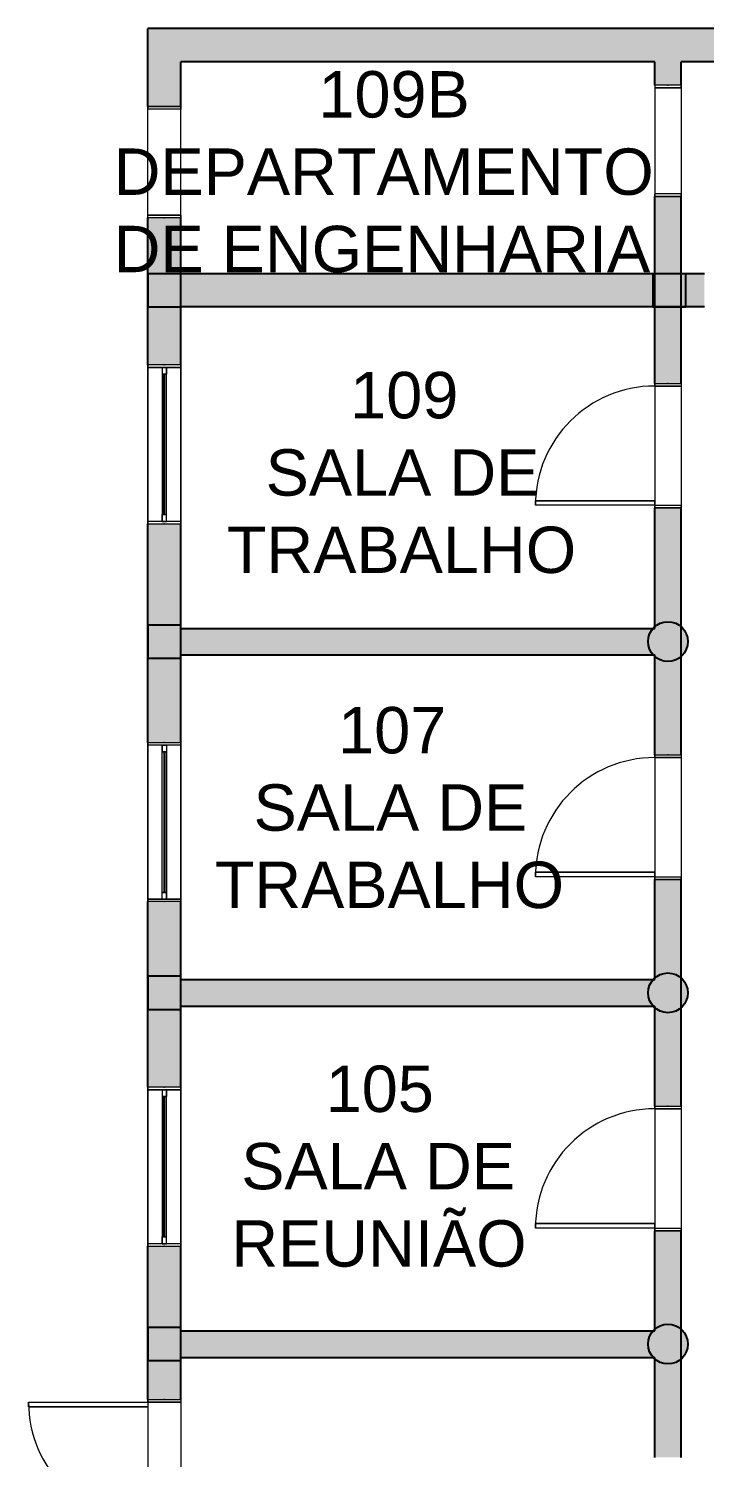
# Model space of a CAD drawing. Header units: metres. Extents: x 512 to 829, y -209 to 245.
# Drawn here: x 649.11 to 654.21, y -84.23 to -73.45 of the extents above; entities that cross this region are included whole.
import ezdxf

# ---------------------------------------------------------------- set-up
doc = ezdxf.new("R2010")
doc.units = ezdxf.units.M
doc.header["$LTSCALE"] = 0.508
doc.set_wipeout_variables(frame=1)
doc.header["$PDSIZE"] = -2
for name, color, linetype, lineweight in [('AMB-NOVOS', 10, 'Continuous', 15), ('None', 7, 'Continuous', 5), ('NãoImprimir', 7, 'Continuous', 5), ('Peitoris', 2, 'Continuous', 5), ('Telhado-Princ', 7, 'Continuous', 5)]:
    doc.layers.add(name, color=color, linetype=linetype, lineweight=lineweight)

# ---------------------------------------------------------------- blocks, each defined once
blk = doc.blocks.new('Grupo-5625')
at = {"layer": 'None', "color": 7, "linetype": 'Continuous', "lineweight": 5}
for p, q in [((-0.47, 0.1), (-0.47, -0.1)), ((0.47, 0.1), (0.47, -0.1))]:
    blk.add_line(p, q, dxfattribs=at)
blk = doc.blocks.new('Grupo-5626')
at = {"layer": 'None', "color": 7, "linetype": 'Continuous', "lineweight": 5}
for points in [[(-0.47, 0.1), (-0.45, 0.1), (-0.45, -0.1), (-0.47, -0.1)], [(0.45, 0.1), (0.47, 0.1), (0.47, -0.1), (0.45, -0.1)]]:
    blk.add_lwpolyline(points, close=True, dxfattribs=at)
blk = doc.blocks.new('Grupo-5627')
at = {"layer": 'None', "color": 7, "linetype": 'Continuous', "lineweight": 5}
for p, q in [((-0.47, 0.1), (-0.45, 0.1)), ((-0.45, 0.1), (-0.45, -0.1)), ((0.47, 0.1), (0.45, 0.1)), ((0.45, 0.1), (0.45, -0.1)), ((-0.47, -0.1), (-0.45, -0.1)), ((0.47, -0.1), (0.45, -0.1))]:
    blk.add_line(p, q, dxfattribs=at)
at = {"layer": 'None', "color": 7}
for name in ['Grupo-5625', 'Grupo-5626']:
    blk.add_blockref(name, (0, 0), dxfattribs=at)
blk = doc.blocks.new('Grupo-5628')
at = {"layer": 'None', "color": 7, "linetype": 'Continuous', "lineweight": 5}
blk.add_arc((-0.45, 0.1), 0.9, 0, 90, dxfattribs=at)
blk = doc.blocks.new('Grupo-5629')
at = {"layer": 'None', "color": 7, "linetype": 'Continuous', "lineweight": 5}
blk.add_lwpolyline([(-0.45, 0.1), (-0.45, 1), (-0.415, 1), (-0.415, 0.1)], close=True, dxfattribs=at)
blk = doc.blocks.new('Grupo-5630')
at = {"layer": 'None', "color": 7, "linetype": 'Continuous', "lineweight": 5}
for p, q in [((-0.45, 0.1), (-0.45, 1)), ((-0.45, 1), (-0.415, 1)), ((-0.415, 0.1), (-0.415, 1)), ((-0.45, 0.1), (-0.415, 0.1))]:
    blk.add_line(p, q, dxfattribs=at)
at = {"layer": 'None', "color": 7}
blk.add_blockref('Grupo-5629', (0, 0), dxfattribs=at)
blk = doc.blocks.new('Grupo-5631')
at = {"layer": 'Peitoris', "color": 7}
blk.add_blockref('Grupo-5630', (0, 0), dxfattribs=at)
blk = doc.blocks.new('Grupo-5632')
at = {"layer": 'None', "color": 7, "linetype": 'Continuous', "lineweight": 5}
for p, q in [((0.47, 0.1), (-0.47, 0.1)), ((0.47, -0.1), (-0.47, -0.1))]:
    blk.add_line(p, q, dxfattribs=at)
blk = doc.blocks.new('Door (2D)-197')
at = {"layer": 'NãoImprimir', "color": 7, "linetype": 'Continuous', "lineweight": 5}
for p in [(-0.47, 0), (0.47, 0)]:
    blk.add_point(p, dxfattribs=at)
at = {"layer": 'None', "color": 7}
for name in ['Grupo-5631', 'Grupo-5627']:
    blk.add_blockref(name, (0, 0), dxfattribs=at)
at = {"layer": 'Peitoris', "color": 7}
blk.add_blockref('Grupo-5628', (0, 0), dxfattribs=at)
at = {"layer": 'Telhado-Princ', "color": 7}
blk.add_blockref('Grupo-5632', (0, 0), dxfattribs=at)
blk = doc.blocks.new('Grupo-5633')
at = {"layer": 'None', "color": 7, "linetype": 'Continuous', "lineweight": 5}
for p, q in [((-0.47, 0.1), (-0.47, -0.1)), ((0.47, 0.1), (0.47, -0.1))]:
    blk.add_line(p, q, dxfattribs=at)
blk = doc.blocks.new('Grupo-5634')
at = {"layer": 'None', "color": 7, "linetype": 'Continuous', "lineweight": 5}
for points in [[(-0.47, 0.1), (-0.45, 0.1), (-0.45, -0.1), (-0.47, -0.1)], [(0.45, 0.1), (0.47, 0.1), (0.47, -0.1), (0.45, -0.1)]]:
    blk.add_lwpolyline(points, close=True, dxfattribs=at)
blk = doc.blocks.new('Grupo-5635')
at = {"layer": 'None', "color": 7, "linetype": 'Continuous', "lineweight": 5}
for p, q in [((-0.47, 0.1), (-0.45, 0.1)), ((-0.45, 0.1), (-0.45, -0.1)), ((0.47, 0.1), (0.45, 0.1)), ((0.45, 0.1), (0.45, -0.1)), ((-0.47, -0.1), (-0.45, -0.1)), ((0.47, -0.1), (0.45, -0.1))]:
    blk.add_line(p, q, dxfattribs=at)
at = {"layer": 'None', "color": 7}
for name in ['Grupo-5633', 'Grupo-5634']:
    blk.add_blockref(name, (0, 0), dxfattribs=at)
blk = doc.blocks.new('Grupo-5636')
at = {"layer": 'None', "color": 7, "linetype": 'Continuous', "lineweight": 5}
blk.add_arc((-0.45, 0.1), 0.9, 0, 90, dxfattribs=at)
blk = doc.blocks.new('Grupo-5637')
at = {"layer": 'None', "color": 7, "linetype": 'Continuous', "lineweight": 5}
blk.add_lwpolyline([(-0.45, 0.1), (-0.45, 1), (-0.415, 1), (-0.415, 0.1)], close=True, dxfattribs=at)
blk = doc.blocks.new('Grupo-5638')
at = {"layer": 'None', "color": 7, "linetype": 'Continuous', "lineweight": 5}
for p, q in [((-0.45, 0.1), (-0.45, 1)), ((-0.45, 1), (-0.415, 1)), ((-0.415, 0.1), (-0.415, 1)), ((-0.45, 0.1), (-0.415, 0.1))]:
    blk.add_line(p, q, dxfattribs=at)
at = {"layer": 'None', "color": 7}
blk.add_blockref('Grupo-5637', (0, 0), dxfattribs=at)
blk = doc.blocks.new('Grupo-5639')
at = {"layer": 'Peitoris', "color": 7}
blk.add_blockref('Grupo-5638', (0, 0), dxfattribs=at)
blk = doc.blocks.new('Grupo-5640')
at = {"layer": 'None', "color": 7, "linetype": 'Continuous', "lineweight": 5}
for p, q in [((0.47, 0.1), (-0.47, 0.1)), ((0.47, -0.1), (-0.47, -0.1))]:
    blk.add_line(p, q, dxfattribs=at)
blk = doc.blocks.new('Door (2D)-198')
at = {"layer": 'NãoImprimir', "color": 7, "linetype": 'Continuous', "lineweight": 5}
for p in [(-0.47, 0), (0.47, 0)]:
    blk.add_point(p, dxfattribs=at)
at = {"layer": 'None', "color": 7}
for name in ['Grupo-5639', 'Grupo-5635']:
    blk.add_blockref(name, (0, 0), dxfattribs=at)
at = {"layer": 'Peitoris', "color": 7}
blk.add_blockref('Grupo-5636', (0, 0), dxfattribs=at)
at = {"layer": 'Telhado-Princ', "color": 7}
blk.add_blockref('Grupo-5640', (0, 0), dxfattribs=at)
blk = doc.blocks.new('Grupo-5657')
at = {"layer": 'None', "color": 7, "linetype": 'Continuous', "lineweight": 5}
for p, q in [((-0.42, 0.1), (-0.42, -0.1)), ((0.42, 0.1), (0.42, -0.1))]:
    blk.add_line(p, q, dxfattribs=at)
blk = doc.blocks.new('Grupo-5658')
at = {"layer": 'None', "color": 7, "linetype": 'Continuous', "lineweight": 5}
for points in [[(-0.42, 0.1), (-0.4, 0.1), (-0.4, -0.1), (-0.42, -0.1)], [(0.4, 0.1), (0.42, 0.1), (0.42, -0.1), (0.4, -0.1)]]:
    blk.add_lwpolyline(points, close=True, dxfattribs=at)
blk = doc.blocks.new('Grupo-5659')
at = {"layer": 'None', "color": 7, "linetype": 'Continuous', "lineweight": 5}
for p, q in [((-0.42, 0.1), (-0.4, 0.1)), ((-0.4, 0.1), (-0.4, -0.1)), ((0.42, 0.1), (0.4, 0.1)), ((0.4, 0.1), (0.4, -0.1)), ((-0.42, -0.1), (-0.4, -0.1)), ((0.42, -0.1), (0.4, -0.1))]:
    blk.add_line(p, q, dxfattribs=at)
at = {"layer": 'None', "color": 7}
for name in ['Grupo-5657', 'Grupo-5658']:
    blk.add_blockref(name, (0, 0), dxfattribs=at)
blk = doc.blocks.new('Grupo-5660')
at = {"layer": 'None', "color": 7, "linetype": 'Continuous', "lineweight": 5}
for p, q in [((0.42, 0.1), (-0.42, 0.1)), ((0.42, -0.1), (-0.42, -0.1))]:
    blk.add_line(p, q, dxfattribs=at)
blk = doc.blocks.new('Door (2D)-201')
at = {"layer": 'NãoImprimir', "color": 7, "linetype": 'Continuous', "lineweight": 5}
for p in [(-0.42, 0), (0.42, 0)]:
    blk.add_point(p, dxfattribs=at)
at = {"layer": 'None', "color": 7}
blk.add_blockref('Grupo-5659', (0, 0), dxfattribs=at)
at = {"layer": 'Telhado-Princ', "color": 7}
blk.add_blockref('Grupo-5660', (0, 0), dxfattribs=at)
blk = doc.blocks.new('Grupo-5661')
at = {"layer": 'None', "color": 7, "linetype": 'Continuous', "lineweight": 5}
for p, q in [((-0.47, 0.1), (-0.47, -0.1)), ((0.47, 0.1), (0.47, -0.1))]:
    blk.add_line(p, q, dxfattribs=at)
blk = doc.blocks.new('Grupo-5662')
at = {"layer": 'None', "color": 7, "linetype": 'Continuous', "lineweight": 5}
for points in [[(-0.47, 0.1), (-0.45, 0.1), (-0.45, -0.1), (-0.47, -0.1)], [(0.45, 0.1), (0.47, 0.1), (0.47, -0.1), (0.45, -0.1)]]:
    blk.add_lwpolyline(points, close=True, dxfattribs=at)
blk = doc.blocks.new('Grupo-5663')
at = {"layer": 'None', "color": 7, "linetype": 'Continuous', "lineweight": 5}
for p, q in [((-0.47, 0.1), (-0.45, 0.1)), ((-0.45, 0.1), (-0.45, -0.1)), ((0.47, 0.1), (0.45, 0.1)), ((0.45, 0.1), (0.45, -0.1)), ((-0.47, -0.1), (-0.45, -0.1)), ((0.47, -0.1), (0.45, -0.1))]:
    blk.add_line(p, q, dxfattribs=at)
at = {"layer": 'None', "color": 7}
for name in ['Grupo-5661', 'Grupo-5662']:
    blk.add_blockref(name, (0, 0), dxfattribs=at)
blk = doc.blocks.new('Grupo-5664')
at = {"layer": 'None', "color": 7, "linetype": 'Continuous', "lineweight": 5}
blk.add_arc((-0.45, 0.1), 0.9, 0, 90, dxfattribs=at)
blk = doc.blocks.new('Grupo-5665')
at = {"layer": 'None', "color": 7, "linetype": 'Continuous', "lineweight": 5}
blk.add_lwpolyline([(-0.45, 0.1), (-0.45, 1), (-0.415, 1), (-0.415, 0.1)], close=True, dxfattribs=at)
blk = doc.blocks.new('Grupo-5666')
at = {"layer": 'None', "color": 7, "linetype": 'Continuous', "lineweight": 5}
for p, q in [((-0.45, 0.1), (-0.45, 1)), ((-0.45, 1), (-0.415, 1)), ((-0.415, 0.1), (-0.415, 1)), ((-0.45, 0.1), (-0.415, 0.1))]:
    blk.add_line(p, q, dxfattribs=at)
at = {"layer": 'None', "color": 7}
blk.add_blockref('Grupo-5665', (0, 0), dxfattribs=at)
blk = doc.blocks.new('Grupo-5667')
at = {"layer": 'Peitoris', "color": 7}
blk.add_blockref('Grupo-5666', (0, 0), dxfattribs=at)
blk = doc.blocks.new('Grupo-5668')
at = {"layer": 'None', "color": 7, "linetype": 'Continuous', "lineweight": 5}
for p, q in [((0.47, 0.1), (-0.47, 0.1)), ((0.47, -0.1), (-0.47, -0.1))]:
    blk.add_line(p, q, dxfattribs=at)
blk = doc.blocks.new('Door (2D)-202')
at = {"layer": 'NãoImprimir', "color": 7, "linetype": 'Continuous', "lineweight": 5}
for p in [(-0.47, 0), (0.47, 0)]:
    blk.add_point(p, dxfattribs=at)
at = {"layer": 'None', "color": 7}
for name in ['Grupo-5667', 'Grupo-5663']:
    blk.add_blockref(name, (0, 0), dxfattribs=at)
at = {"layer": 'Peitoris', "color": 7}
blk.add_blockref('Grupo-5664', (0, 0), dxfattribs=at)
at = {"layer": 'Telhado-Princ', "color": 7}
blk.add_blockref('Grupo-5668', (0, 0), dxfattribs=at)
blk = doc.blocks.new('Grupo-5845')
at = {"layer": 'None', "color": 7, "linetype": 'Continuous', "lineweight": 5}
for points in [[(-0.6, 0.125), (-0.58095, 0.125), (-0.58095, -0.125), (-0.6, -0.125)], [(0.58095, 0.125), (0.6, 0.125), (0.6, -0.125), (0.58095, -0.125)]]:
    blk.add_lwpolyline(points, close=True, dxfattribs=at)
blk = doc.blocks.new('Grupo-5846')
at = {"layer": 'None', "color": 7, "linetype": 'Continuous', "lineweight": 5}
for p, q in [((-0.6, 0.125), (-0.58095, 0.125)), ((-0.58095, 0.125), (-0.58095, -0.125)), ((0.6, 0.125), (0.58095, 0.125)), ((0.58095, 0.125), (0.58095, -0.125)), ((-0.6, -0.125), (-0.58095, -0.125)), ((0.6, -0.125), (0.58095, -0.125))]:
    blk.add_line(p, q, dxfattribs=at)
at = {"layer": 'None', "color": 7}
blk.add_blockref('Grupo-5845', (0, 0), dxfattribs=at)
blk = doc.blocks.new('Grupo-5847')
at = {"layer": 'None', "color": 7, "linetype": 'Continuous', "lineweight": 5}
for p, q in [((-0.581, 0.017), (-0.581, -0.017)), ((0.581, 0.017), (0.581, -0.017))]:
    blk.add_line(p, q, dxfattribs=at)
blk = doc.blocks.new('Grupo-5848')
at = {"layer": 'None', "color": 7, "linetype": 'Continuous', "lineweight": 5}
for points in [[(-0.581, 0.017), (-0.53, 0.017), (-0.53, -0.017), (-0.581, -0.017)], [(0.53, 0.017), (0.581, 0.017), (0.581, -0.017), (0.53, -0.017)]]:
    blk.add_lwpolyline(points, close=True, dxfattribs=at)
blk = doc.blocks.new('Grupo-5849')
at = {"layer": 'None', "color": 7, "linetype": 'Continuous', "lineweight": 5}
for p, q in [((-0.581, 0.017), (-0.53, 0.017)), ((-0.53, 0.017), (-0.53, -0.017)), ((0.581, 0.017), (0.53, 0.017)), ((0.53, 0.017), (0.53, -0.017)), ((-0.581, -0.017), (-0.53, -0.017)), ((0.581, -0.017), (0.53, -0.017))]:
    blk.add_line(p, q, dxfattribs=at)
blk.add_lwpolyline([(-0.53, 0.017), (0.53, 0.017), (0.53, -0.017), (-0.53, -0.017)], close=True, dxfattribs=at)
at = {"layer": 'None', "color": 7}
for name in ['Grupo-5847', 'Grupo-5848']:
    blk.add_blockref(name, (0, 0), dxfattribs=at)
blk = doc.blocks.new('Grupo-5851')
at = {"layer": 'None', "color": 7, "linetype": 'Continuous', "lineweight": 25}
for p, q in [((-0.53015, 0.000635), (0.53015, 0.000635)), ((-0.53015, -0.000635), (0.53015, -0.000635))]:
    blk.add_line(p, q, dxfattribs=at)
blk = doc.blocks.new('Grupo-5852')
at = {"layer": 'None', "color": 7, "linetype": 'Continuous', "lineweight": 20}
for p, q in [((0.6, 0.125), (-0.6, 0.125)), ((0.6, -0.125), (-0.6, -0.125))]:
    blk.add_line(p, q, dxfattribs=at)
blk = doc.blocks.new('Window (2D)-481')
at = {"color": 7, "linetype": 'Continuous', "lineweight": 5}
blk.add_wipeout([(-0.6, 0.125), (0.6, 0.125), (0.6, -0.125), (-0.6, -0.125)], dxfattribs=at).dxf.layer = 'None'
at = {"layer": 'None', "color": 7, "linetype": 'Continuous', "lineweight": 5}
for p, q in [((-0.6, 0.125), (0.6, 0.125)), ((-0.6, -0.125), (0.6, -0.125))]:
    blk.add_line(p, q, dxfattribs=at)
at = {"layer": 'NãoImprimir', "linetype": 'Continuous'}
for p in [(-0.6, 0), (0.6, 0)]:
    blk.add_point(p, dxfattribs=at)
at = {"layer": 'None', "color": 7}
blk.add_blockref('Grupo-5846', (0, 0), dxfattribs=at)
at = {"layer": 'Peitoris'}
for name in ['Grupo-5849', 'Grupo-5851']:
    blk.add_blockref(name, (0, 0), dxfattribs=at)
at = {"layer": 'Telhado-Princ'}
blk.add_blockref('Grupo-5852', (0, 0), dxfattribs=at)
blk = doc.blocks.new('Grupo-5853')
at = {"layer": 'None', "color": 7, "linetype": 'Continuous', "lineweight": 5}
for points in [[(-0.6, 0.125), (-0.58095, 0.125), (-0.58095, -0.125), (-0.6, -0.125)], [(0.58095, 0.125), (0.6, 0.125), (0.6, -0.125), (0.58095, -0.125)]]:
    blk.add_lwpolyline(points, close=True, dxfattribs=at)
blk = doc.blocks.new('Grupo-5854')
at = {"layer": 'None', "color": 7, "linetype": 'Continuous', "lineweight": 5}
for p, q in [((-0.6, 0.125), (-0.58095, 0.125)), ((-0.58095, 0.125), (-0.58095, -0.125)), ((0.6, 0.125), (0.58095, 0.125)), ((0.58095, 0.125), (0.58095, -0.125)), ((-0.6, -0.125), (-0.58095, -0.125)), ((0.6, -0.125), (0.58095, -0.125))]:
    blk.add_line(p, q, dxfattribs=at)
at = {"layer": 'None', "color": 7}
blk.add_blockref('Grupo-5853', (0, 0), dxfattribs=at)
blk = doc.blocks.new('Grupo-5855')
at = {"layer": 'None', "color": 7, "linetype": 'Continuous', "lineweight": 5}
for p, q in [((-0.581, 0.017), (-0.581, -0.017)), ((0.581, 0.017), (0.581, -0.017))]:
    blk.add_line(p, q, dxfattribs=at)
blk = doc.blocks.new('Grupo-5856')
at = {"layer": 'None', "color": 7, "linetype": 'Continuous', "lineweight": 5}
for points in [[(-0.581, 0.017), (-0.53, 0.017), (-0.53, -0.017), (-0.581, -0.017)], [(0.53, 0.017), (0.581, 0.017), (0.581, -0.017), (0.53, -0.017)]]:
    blk.add_lwpolyline(points, close=True, dxfattribs=at)
blk = doc.blocks.new('Grupo-5857')
at = {"layer": 'None', "color": 7, "linetype": 'Continuous', "lineweight": 5}
for p, q in [((-0.581, 0.017), (-0.53, 0.017)), ((-0.53, 0.017), (-0.53, -0.017)), ((0.581, 0.017), (0.53, 0.017)), ((0.53, 0.017), (0.53, -0.017)), ((-0.581, -0.017), (-0.53, -0.017)), ((0.581, -0.017), (0.53, -0.017))]:
    blk.add_line(p, q, dxfattribs=at)
blk.add_lwpolyline([(-0.53, 0.017), (0.53, 0.017), (0.53, -0.017), (-0.53, -0.017)], close=True, dxfattribs=at)
at = {"layer": 'None', "color": 7}
for name in ['Grupo-5855', 'Grupo-5856']:
    blk.add_blockref(name, (0, 0), dxfattribs=at)
blk = doc.blocks.new('Grupo-5859')
at = {"layer": 'None', "color": 7, "linetype": 'Continuous', "lineweight": 25}
for p, q in [((-0.53015, 0.000635), (0.53015, 0.000635)), ((-0.53015, -0.000635), (0.53015, -0.000635))]:
    blk.add_line(p, q, dxfattribs=at)
blk = doc.blocks.new('Grupo-5860')
at = {"layer": 'None', "color": 7, "linetype": 'Continuous', "lineweight": 20}
for p, q in [((0.6, 0.125), (-0.6, 0.125)), ((0.6, -0.125), (-0.6, -0.125))]:
    blk.add_line(p, q, dxfattribs=at)
blk = doc.blocks.new('Window (2D)-482')
at = {"color": 7, "linetype": 'Continuous', "lineweight": 5}
blk.add_wipeout([(-0.6, 0.125), (0.6, 0.125), (0.6, -0.125), (-0.6, -0.125)], dxfattribs=at).dxf.layer = 'None'
at = {"layer": 'None', "color": 7, "linetype": 'Continuous', "lineweight": 5}
for p, q in [((-0.6, 0.125), (0.6, 0.125)), ((-0.6, -0.125), (0.6, -0.125))]:
    blk.add_line(p, q, dxfattribs=at)
at = {"layer": 'NãoImprimir', "linetype": 'Continuous'}
for p in [(-0.6, 0), (0.6, 0)]:
    blk.add_point(p, dxfattribs=at)
at = {"layer": 'None', "color": 7}
blk.add_blockref('Grupo-5854', (0, 0), dxfattribs=at)
at = {"layer": 'Peitoris'}
for name in ['Grupo-5857', 'Grupo-5859']:
    blk.add_blockref(name, (0, 0), dxfattribs=at)
at = {"layer": 'Telhado-Princ'}
blk.add_blockref('Grupo-5860', (0, 0), dxfattribs=at)
blk = doc.blocks.new('Grupo-5861')
at = {"layer": 'None', "color": 7, "linetype": 'Continuous', "lineweight": 5}
for points in [[(-0.6, 0.125), (-0.58095, 0.125), (-0.58095, -0.125), (-0.6, -0.125)], [(0.58095, 0.125), (0.6, 0.125), (0.6, -0.125), (0.58095, -0.125)]]:
    blk.add_lwpolyline(points, close=True, dxfattribs=at)
blk = doc.blocks.new('Grupo-5862')
at = {"layer": 'None', "color": 7, "linetype": 'Continuous', "lineweight": 5}
for p, q in [((-0.6, 0.125), (-0.58095, 0.125)), ((-0.58095, 0.125), (-0.58095, -0.125)), ((0.6, 0.125), (0.58095, 0.125)), ((0.58095, 0.125), (0.58095, -0.125)), ((-0.6, -0.125), (-0.58095, -0.125)), ((0.6, -0.125), (0.58095, -0.125))]:
    blk.add_line(p, q, dxfattribs=at)
at = {"layer": 'None', "color": 7}
blk.add_blockref('Grupo-5861', (0, 0), dxfattribs=at)
blk = doc.blocks.new('Grupo-5863')
at = {"layer": 'None', "color": 7, "linetype": 'Continuous', "lineweight": 5}
for p, q in [((-0.581, 0.017), (-0.581, -0.017)), ((0.581, 0.017), (0.581, -0.017))]:
    blk.add_line(p, q, dxfattribs=at)
blk = doc.blocks.new('Grupo-5864')
at = {"layer": 'None', "color": 7, "linetype": 'Continuous', "lineweight": 5}
for points in [[(-0.581, 0.017), (-0.53, 0.017), (-0.53, -0.017), (-0.581, -0.017)], [(0.53, 0.017), (0.581, 0.017), (0.581, -0.017), (0.53, -0.017)]]:
    blk.add_lwpolyline(points, close=True, dxfattribs=at)
blk = doc.blocks.new('Grupo-5865')
at = {"layer": 'None', "color": 7, "linetype": 'Continuous', "lineweight": 5}
for p, q in [((-0.581, 0.017), (-0.53, 0.017)), ((-0.53, 0.017), (-0.53, -0.017)), ((0.581, 0.017), (0.53, 0.017)), ((0.53, 0.017), (0.53, -0.017)), ((-0.581, -0.017), (-0.53, -0.017)), ((0.581, -0.017), (0.53, -0.017))]:
    blk.add_line(p, q, dxfattribs=at)
blk.add_lwpolyline([(-0.53, 0.017), (0.53, 0.017), (0.53, -0.017), (-0.53, -0.017)], close=True, dxfattribs=at)
at = {"layer": 'None', "color": 7}
for name in ['Grupo-5863', 'Grupo-5864']:
    blk.add_blockref(name, (0, 0), dxfattribs=at)
blk = doc.blocks.new('Grupo-5867')
at = {"layer": 'None', "color": 7, "linetype": 'Continuous', "lineweight": 25}
for p, q in [((-0.53015, 0.000635), (0.53015, 0.000635)), ((-0.53015, -0.000635), (0.53015, -0.000635))]:
    blk.add_line(p, q, dxfattribs=at)
blk = doc.blocks.new('Grupo-5868')
at = {"layer": 'None', "color": 7, "linetype": 'Continuous', "lineweight": 20}
for p, q in [((0.6, 0.125), (-0.6, 0.125)), ((0.6, -0.125), (-0.6, -0.125))]:
    blk.add_line(p, q, dxfattribs=at)
blk = doc.blocks.new('Window (2D)-483')
at = {"color": 7, "linetype": 'Continuous', "lineweight": 5}
blk.add_wipeout([(-0.6, 0.125), (0.6, 0.125), (0.6, -0.125), (-0.6, -0.125)], dxfattribs=at).dxf.layer = 'None'
at = {"layer": 'None', "color": 7, "linetype": 'Continuous', "lineweight": 5}
for p, q in [((-0.6, 0.125), (0.6, 0.125)), ((-0.6, -0.125), (0.6, -0.125))]:
    blk.add_line(p, q, dxfattribs=at)
at = {"layer": 'NãoImprimir', "linetype": 'Continuous'}
for p in [(-0.6, 0), (0.6, 0)]:
    blk.add_point(p, dxfattribs=at)
at = {"layer": 'None', "color": 7}
blk.add_blockref('Grupo-5862', (0, 0), dxfattribs=at)
at = {"layer": 'Peitoris'}
for name in ['Grupo-5865', 'Grupo-5867']:
    blk.add_blockref(name, (0, 0), dxfattribs=at)
at = {"layer": 'Telhado-Princ'}
blk.add_blockref('Grupo-5868', (0, 0), dxfattribs=at)
blk = doc.blocks.new('Grupo-5869')
at = {"layer": 'None', "color": 7, "linetype": 'Continuous', "lineweight": 5}
for p, q in [((-0.42, 0.125), (-0.42, -0.125)), ((0.42, 0.125), (0.42, -0.125))]:
    blk.add_line(p, q, dxfattribs=at)
blk = doc.blocks.new('Grupo-5870')
at = {"layer": 'None', "color": 7, "linetype": 'Continuous', "lineweight": 5}
for points in [[(-0.42, 0.125), (-0.4, 0.125), (-0.4, -0.125), (-0.42, -0.125)], [(0.4, 0.125), (0.42, 0.125), (0.42, -0.125), (0.4, -0.125)]]:
    blk.add_lwpolyline(points, close=True, dxfattribs=at)
blk = doc.blocks.new('Grupo-5871')
at = {"layer": 'None', "color": 7, "linetype": 'Continuous', "lineweight": 5}
for p, q in [((-0.42, 0.125), (-0.4, 0.125)), ((-0.4, 0.125), (-0.4, -0.125)), ((0.42, 0.125), (0.4, 0.125)), ((0.4, 0.125), (0.4, -0.125)), ((-0.42, -0.125), (-0.4, -0.125)), ((0.42, -0.125), (0.4, -0.125))]:
    blk.add_line(p, q, dxfattribs=at)
at = {"layer": 'None', "color": 7}
for name in ['Grupo-5869', 'Grupo-5870']:
    blk.add_blockref(name, (0, 0), dxfattribs=at)
blk = doc.blocks.new('Grupo-5872')
at = {"layer": 'None', "color": 7, "linetype": 'Continuous', "lineweight": 5}
for p, q in [((0.42, 0.125), (-0.42, 0.125)), ((0.42, -0.125), (-0.42, -0.125))]:
    blk.add_line(p, q, dxfattribs=at)
blk = doc.blocks.new('Door (2D)-216')
at = {"layer": 'NãoImprimir', "color": 7, "linetype": 'Continuous', "lineweight": 5}
for p in [(-0.42, 0), (0.42, 0)]:
    blk.add_point(p, dxfattribs=at)
at = {"layer": 'None', "color": 7}
blk.add_blockref('Grupo-5871', (0, 0), dxfattribs=at)
at = {"layer": 'Telhado-Princ', "color": 7}
blk.add_blockref('Grupo-5872', (0, 0), dxfattribs=at)
blk = doc.blocks.new('Grupo-5881')
at = {"layer": 'None', "color": 7, "linetype": 'Continuous', "lineweight": 5}
for p, q in [((-0.92, 0.125), (-0.92, -0.125)), ((0.92, 0.125), (0.92, -0.125))]:
    blk.add_line(p, q, dxfattribs=at)
blk = doc.blocks.new('Grupo-5882')
at = {"layer": 'None', "color": 7, "linetype": 'Continuous', "lineweight": 5}
for points in [[(-0.92, 0.125), (-0.9, 0.125), (-0.9, -0.125), (-0.92, -0.125)], [(0.9, 0.125), (0.92, 0.125), (0.92, -0.125), (0.9, -0.125)]]:
    blk.add_lwpolyline(points, close=True, dxfattribs=at)
blk = doc.blocks.new('Grupo-5883')
at = {"layer": 'None', "color": 7, "linetype": 'Continuous', "lineweight": 5}
for p, q in [((-0.92, 0.125), (-0.9, 0.125)), ((-0.9, 0.125), (-0.9, -0.125)), ((0.92, 0.125), (0.9, 0.125)), ((0.9, 0.125), (0.9, -0.125)), ((-0.92, -0.125), (-0.9, -0.125)), ((0.92, -0.125), (0.9, -0.125))]:
    blk.add_line(p, q, dxfattribs=at)
at = {"layer": 'None', "color": 7}
for name in ['Grupo-5881', 'Grupo-5882']:
    blk.add_blockref(name, (0, 0), dxfattribs=at)
blk = doc.blocks.new('Grupo-5884')
at = {"layer": 'None', "color": 7, "linetype": 'Continuous', "lineweight": 5}
blk.add_arc((-0.9, 0.125), 0.899, 0, 90, dxfattribs=at)
blk = doc.blocks.new('Grupo-5885')
at = {"layer": 'None', "color": 7, "linetype": 'Continuous', "lineweight": 5}
blk.add_lwpolyline([(-0.9, 0.125), (-0.9, 1.02375), (-0.865, 1.02375), (-0.865, 0.125)], close=True, dxfattribs=at)
blk = doc.blocks.new('Grupo-5886')
at = {"layer": 'None', "color": 7, "linetype": 'Continuous', "lineweight": 5}
for p, q in [((-0.9, 0.125), (-0.9, 1.02375)), ((-0.9, 1.02375), (-0.865, 1.02375)), ((-0.865, 0.125), (-0.865, 1.02375)), ((-0.9, 0.125), (-0.865, 0.125))]:
    blk.add_line(p, q, dxfattribs=at)
at = {"layer": 'None', "color": 7}
blk.add_blockref('Grupo-5885', (0, 0), dxfattribs=at)
blk = doc.blocks.new('Grupo-5887')
at = {"layer": 'Peitoris', "color": 7}
blk.add_blockref('Grupo-5886', (0, 0), dxfattribs=at)
blk = doc.blocks.new('Grupo-5888')
at = {"layer": 'None', "color": 7, "linetype": 'Continuous', "lineweight": 5}
blk.add_arc((0.9, 0.125), 0.899, 90, 180, dxfattribs=at)
blk = doc.blocks.new('Grupo-5889')
at = {"layer": 'None', "color": 7, "linetype": 'Continuous', "lineweight": 5}
blk.add_lwpolyline([(0.9, 1.02375), (0.9, 0.125), (0.865, 0.125), (0.865, 1.02375)], close=True, dxfattribs=at)
blk = doc.blocks.new('Grupo-5890')
at = {"layer": 'None', "color": 7, "linetype": 'Continuous', "lineweight": 5}
for p, q in [((0.865, 1.02375), (0.865, 0.125)), ((0.9, 1.02375), (0.865, 1.02375)), ((0.9, 1.02375), (0.9, 0.125)), ((0.9, 0.125), (0.865, 0.125))]:
    blk.add_line(p, q, dxfattribs=at)
at = {"layer": 'None', "color": 7}
blk.add_blockref('Grupo-5889', (0, 0), dxfattribs=at)
blk = doc.blocks.new('Grupo-5891')
at = {"layer": 'Peitoris', "color": 7}
blk.add_blockref('Grupo-5890', (0, 0), dxfattribs=at)
blk = doc.blocks.new('Grupo-5892')
at = {"layer": 'None', "color": 7, "linetype": 'Continuous', "lineweight": 5}
for p, q in [((0.92, 0.125), (-0.92, 0.125)), ((0.92, -0.125), (-0.92, -0.125))]:
    blk.add_line(p, q, dxfattribs=at)
blk = doc.blocks.new('Door (2D)-217')
at = {"layer": 'NãoImprimir', "color": 7, "linetype": 'Continuous', "lineweight": 5}
for p in [(-0.92, 0), (0.92, 0)]:
    blk.add_point(p, dxfattribs=at)
at = {"layer": 'None', "color": 7}
for name in ['Grupo-5887', 'Grupo-5891', 'Grupo-5883']:
    blk.add_blockref(name, (0, 0), dxfattribs=at)
at = {"layer": 'Peitoris', "color": 7}
for name in ['Grupo-5884', 'Grupo-5888']:
    blk.add_blockref(name, (0, 0), dxfattribs=at)
at = {"layer": 'Telhado-Princ', "color": 7}
blk.add_blockref('Grupo-5892', (0, 0), dxfattribs=at)
blk = doc.blocks.new('Grupo-6078')
at = {"layer": 'None', "linetype": 'Continuous', "lineweight": 0}
for points in [[(-65.175, 15.387), (-65.175, 15.137), (-64.925, 15.137), (-64.925, 15.387)], [(-55.475, 15.387), (-55.475, 15.137), (-55.225, 15.137), (-55.225, 15.387)]]:
    blk.add_hatch(color=255, dxfattribs=at).paths.add_polyline_path(points)
h = blk.add_hatch(color=255, dxfattribs=at)
edge = h.paths.add_edge_path()
edge.add_arc((-61.25, 15.262), 0.15, 0, 360, ccw=False)
h = blk.add_hatch(color=255, dxfattribs=at)
edge = h.paths.add_edge_path()
edge.add_arc((-59.15, 15.262), 0.15, 0, 360, ccw=False)
at = {"layer": 'None', "color": 7, "linetype": 'Continuous', "lineweight": 25}
for points in [[(-65.175, 15.387), (-65.175, 15.137), (-64.925, 15.137), (-64.925, 15.387)], [(-55.475, 15.387), (-55.475, 15.137), (-55.225, 15.137), (-55.225, 15.387)]]:
    blk.add_lwpolyline(points, close=True, dxfattribs=at)
for centre in [(-61.25, 15.262), (-59.15, 15.262)]:
    blk.add_circle(centre, 0.15, dxfattribs=at)
blk = doc.blocks.new('Grupo-6079')
at = {"layer": 'None', "linetype": 'Continuous', "lineweight": 0}
for points in [[(-65.175, 18.037), (-65.175, 17.787), (-64.925, 17.787), (-64.925, 18.037)], [(-55.475, 18.037), (-55.475, 17.787), (-55.225, 17.787), (-55.225, 18.037)]]:
    blk.add_hatch(color=255, dxfattribs=at).paths.add_polyline_path(points)
h = blk.add_hatch(color=255, dxfattribs=at)
edge = h.paths.add_edge_path()
edge.add_arc((-61.25, 17.912), 0.15, 0, 360, ccw=False)
h = blk.add_hatch(color=255, dxfattribs=at)
edge = h.paths.add_edge_path()
edge.add_arc((-59.15, 17.912), 0.15, 0, 360, ccw=False)
at = {"layer": 'None', "color": 7, "linetype": 'Continuous', "lineweight": 25}
for points in [[(-65.175, 18.037), (-65.175, 17.787), (-64.925, 17.787), (-64.925, 18.037)], [(-55.475, 18.037), (-55.475, 17.787), (-55.225, 17.787), (-55.225, 18.037)]]:
    blk.add_lwpolyline(points, close=True, dxfattribs=at)
for centre in [(-61.25, 17.912), (-59.15, 17.912)]:
    blk.add_circle(centre, 0.15, dxfattribs=at)
blk = doc.blocks.new('Grupo-6080')
at = {"layer": 'None', "linetype": 'Continuous', "lineweight": 0}
h = blk.add_hatch(color=255, dxfattribs=at)
edge = h.paths.add_edge_path()
edge.add_arc((-61.25, 20.562), 0.15, 0, 360, ccw=False)
h = blk.add_hatch(color=255, dxfattribs=at)
edge = h.paths.add_edge_path()
edge.add_arc((-59.15, 20.562), 0.15, 0, 360, ccw=False)
for points in [[(-65.175, 20.687), (-65.175, 20.437), (-64.925, 20.437), (-64.925, 20.687)], [(-55.475, 20.687), (-55.475, 20.437), (-55.225, 20.437), (-55.225, 20.687)]]:
    blk.add_hatch(color=255, dxfattribs=at).paths.add_polyline_path(points)
at = {"layer": 'None', "color": 7, "linetype": 'Continuous', "lineweight": 25}
for points in [[(-65.175, 20.687), (-65.175, 20.437), (-64.925, 20.437), (-64.925, 20.687)], [(-55.475, 20.687), (-55.475, 20.437), (-55.225, 20.437), (-55.225, 20.687)]]:
    blk.add_lwpolyline(points, close=True, dxfattribs=at)
for centre in [(-61.25, 20.562), (-59.15, 20.562)]:
    blk.add_circle(centre, 0.15, dxfattribs=at)
blk = doc.blocks.new('Grupo-6081')
at = {"layer": 'None', "linetype": 'Continuous', "lineweight": 0}
for points in [[(-65.175, 23.337), (-65.175, 23.087), (-64.925, 23.087), (-64.925, 23.337)], [(-61.365, 23.337), (-61.365, 23.087), (-61.115, 23.087), (-61.115, 23.337)], [(-59.275, 23.337), (-59.275, 23.087), (-59.025, 23.087), (-59.025, 23.337)], [(-55.475, 23.337), (-55.475, 23.087), (-55.225, 23.087), (-55.225, 23.337)]]:
    blk.add_hatch(color=255, dxfattribs=at).paths.add_polyline_path(points)
at = {"layer": 'None', "color": 7, "linetype": 'Continuous', "lineweight": 25}
for points in [[(-65.175, 23.337), (-65.175, 23.087), (-64.925, 23.087), (-64.925, 23.337)], [(-61.365, 23.337), (-61.365, 23.087), (-61.115, 23.087), (-61.115, 23.337)], [(-59.275, 23.337), (-59.275, 23.087), (-59.025, 23.087), (-59.025, 23.337)], [(-55.475, 23.337), (-55.475, 23.087), (-55.225, 23.087), (-55.225, 23.337)]]:
    blk.add_lwpolyline(points, close=True, dxfattribs=at)

msp = doc.modelspace()

# ---------------------------------------------------------------- linework, layer by layer
at = {"layer": 'None', "color": 7, "linetype": 'Continuous', "lineweight": 25}
for p, q in [((650.0123, -74.0368), (650.0123, -73.45)), ((659.2123, -73.45), (650.0123, -73.45)), ((650.2623, -74.0368), (650.2623, -73.7)), ((653.8373, -73.7), (650.2623, -73.7)), ((653.8373, -73.8768), (653.8373, -73.7)), ((654.0373, -73.8768), (654.0373, -73.7)), ((655.2873, -73.7), (654.0373, -73.7)), ((653.8373, -76.1268), (653.8373, -74.7168)), ((654.0373, -76.1268), (654.0373, -74.7168)), ((650.0123, -75.9868), (650.0123, -74.8768)), ((650.2623, -75.9868), (650.2623, -74.8768)), ((654.2124, -75.3), (650.0123, -75.3)), ((654.2124, -75.55), (650.2623, -75.55)), ((653.8373, -77.975), (653.8373, -77.0668)), ((654.0373, -78.93), (654.0373, -77.0668)), ((650.0123, -78.8368), (650.0123, -77.1868)), ((650.2623, -78.8368), (650.2623, -77.1868)), ((650.2623, -77.975), (653.8373, -77.975)), ((650.2623, -78.175), (653.8373, -78.175)), ((653.8373, -78.93), (653.8373, -78.175)), ((653.8373, -80.625), (653.8373, -79.87)), ((654.0373, -81.58), (654.0373, -79.87)), ((650.0123, -81.4368), (650.0123, -80.0368)), ((650.2623, -81.4368), (650.2623, -80.0368)), ((650.2623, -80.625), (653.8373, -80.625)), ((650.2623, -80.825), (653.8373, -80.825)), ((653.8373, -81.58), (653.8373, -80.825)), ((653.8373, -83.275), (653.8373, -82.52)), ((654.0373, -84.23), (654.0373, -82.52)), ((650.0123, -83.7931), (650.0123, -82.6368)), ((650.2623, -83.7931), (650.2623, -82.6368)), ((650.2623, -83.275), (653.8373, -83.275)), ((650.2623, -83.475), (653.8373, -83.475)), ((653.8373, -84.23), (653.8373, -83.475))]:
    msp.add_line(p, q, dxfattribs=at)
at = {"layer": 'None', "color": 250, "linetype": 'Continuous'}
for points in [[(650.2623, -74.0368), (650.0123, -74.0368), (650.2623, -73.7), (650.0123, -73.45)], [(659.2123, -73.45), (658.9623, -73.7), (650.0123, -73.45), (650.2623, -73.7)], [(654.0373, -73.8768), (653.8373, -73.8768), (654.0373, -73.7), (653.8373, -73.7)], [(654.0373, -76.1268), (653.8373, -76.1268), (654.0373, -74.7168), (653.8373, -74.7168)], [(650.2623, -75.9868), (650.0123, -75.9868), (650.2623, -74.8768), (650.0123, -74.8768)], [(654.2124, -75.3), (654.2124, -75.55), (650.0123, -75.3), (650.2623, -75.55)], [(654.0373, -78.93), (653.8373, -78.93), (654.0373, -77.0668), (653.8373, -77.0668)], [(650.2623, -78.8368), (650.0123, -78.8368), (650.2623, -77.1868), (650.0123, -77.1868)], [(650.2623, -78.175), (650.2623, -77.975), (653.8373, -78.175), (653.8373, -77.975)], [(654.0373, -81.58), (653.8373, -81.58), (654.0373, -79.87), (653.8373, -79.87)], [(650.2623, -81.4368), (650.0123, -81.4368), (650.2623, -80.0368), (650.0123, -80.0368)], [(650.2623, -80.825), (650.2623, -80.625), (653.8373, -80.825), (653.8373, -80.625)], [(654.0373, -84.23), (653.8373, -84.23), (654.0373, -82.52), (653.8373, -82.52)], [(650.2623, -83.7931), (650.0123, -83.7931), (650.2623, -82.6368), (650.0123, -82.6368)], [(650.2623, -83.475), (650.2623, -83.275), (653.8373, -83.475), (653.8373, -83.275)]]:
    msp.add_solid(points, dxfattribs=at)

# ---------------------------------------------------------------- block references
at = {"layer": 'None', "color": 7, "xscale": -1, "rotation": 270}
msp.add_blockref('Door (2D)-201', (653.9373, -74.2968), dxfattribs=at)
at = {"layer": 'None', "color": 7}
for name, p, rotation in [('Door (2D)-216', (650.1373, -74.4568), 270), ('Door (2D)-202', (653.9373, -76.5968), 90), ('Door (2D)-197', (653.9373, -79.4), 90), ('Door (2D)-198', (653.9373, -82.05), 90), ('Door (2D)-217', (650.1373, -84.7131), 90)]:
    msp.add_blockref(name, p, dxfattribs=dict(at, rotation=rotation))
for name in ['Grupo-6081', 'Grupo-6080', 'Grupo-6079', 'Grupo-6078']:
    msp.add_blockref(name, (715.1875, -98.6368), dxfattribs=at)

# ---------------------------------------------------------------- texts
at = {"layer": 'AMB-NOVOS', "linetype": 'Continuous', "lineweight": 0, "char_height": 0.35, "attachment_point": 1}
for s, width, insert in [('\\pi1.54475;{\\fArial|b0|i0|c0|p34;109B\\P\\pi0;DEPARTAMENTO DE ENGENHARIA}', 4.152159, (649.7554, -73.771)), ('\\pi1.56064;{\\fArial|b0|i0|c0|p34;109\\P\\pi0.9226;SALA DE \\P\\pi0.63013;TRABALHO}', 3.862349, (649.9795, -76.0404)), ('\\pi1.74095;{\\fArial|b0|i0|c0|p34;107\\P\\pi1.10255;SALA DE \\P\\pi0.81009;TRABALHO}', 4.222251, (649.7082, -78.5682)), ('\\pi1.5454;{\\fArial|b0|i0|c0|p34;105\\P\\pi0.90831;SALA DE \\P\\pi0.83323;REUNIÃO}', 3.833777, (649.8098, -81.2736))]:
    msp.add_mtext_dynamic_manual_height_columns(s, width=width, gutter_width=1, heights=[0], dxfattribs=dict(at, insert=insert))

# ---------------------------------------------------------------- next in the draw order: block references
at = {"layer": 'None', "color": 7, "xscale": -1, "rotation": 270}
for name, p in [('Window (2D)-483', (650.1373, -76.5868)), ('Window (2D)-481', (650.1373, -82.0368))]:
    msp.add_blockref(name, p, dxfattribs=at)
at = {"layer": 'None', "color": 7, "rotation": 270}
msp.add_blockref('Window (2D)-482', (650.1373, -79.4368), dxfattribs=at)

doc.saveas('drawing.dxf')
